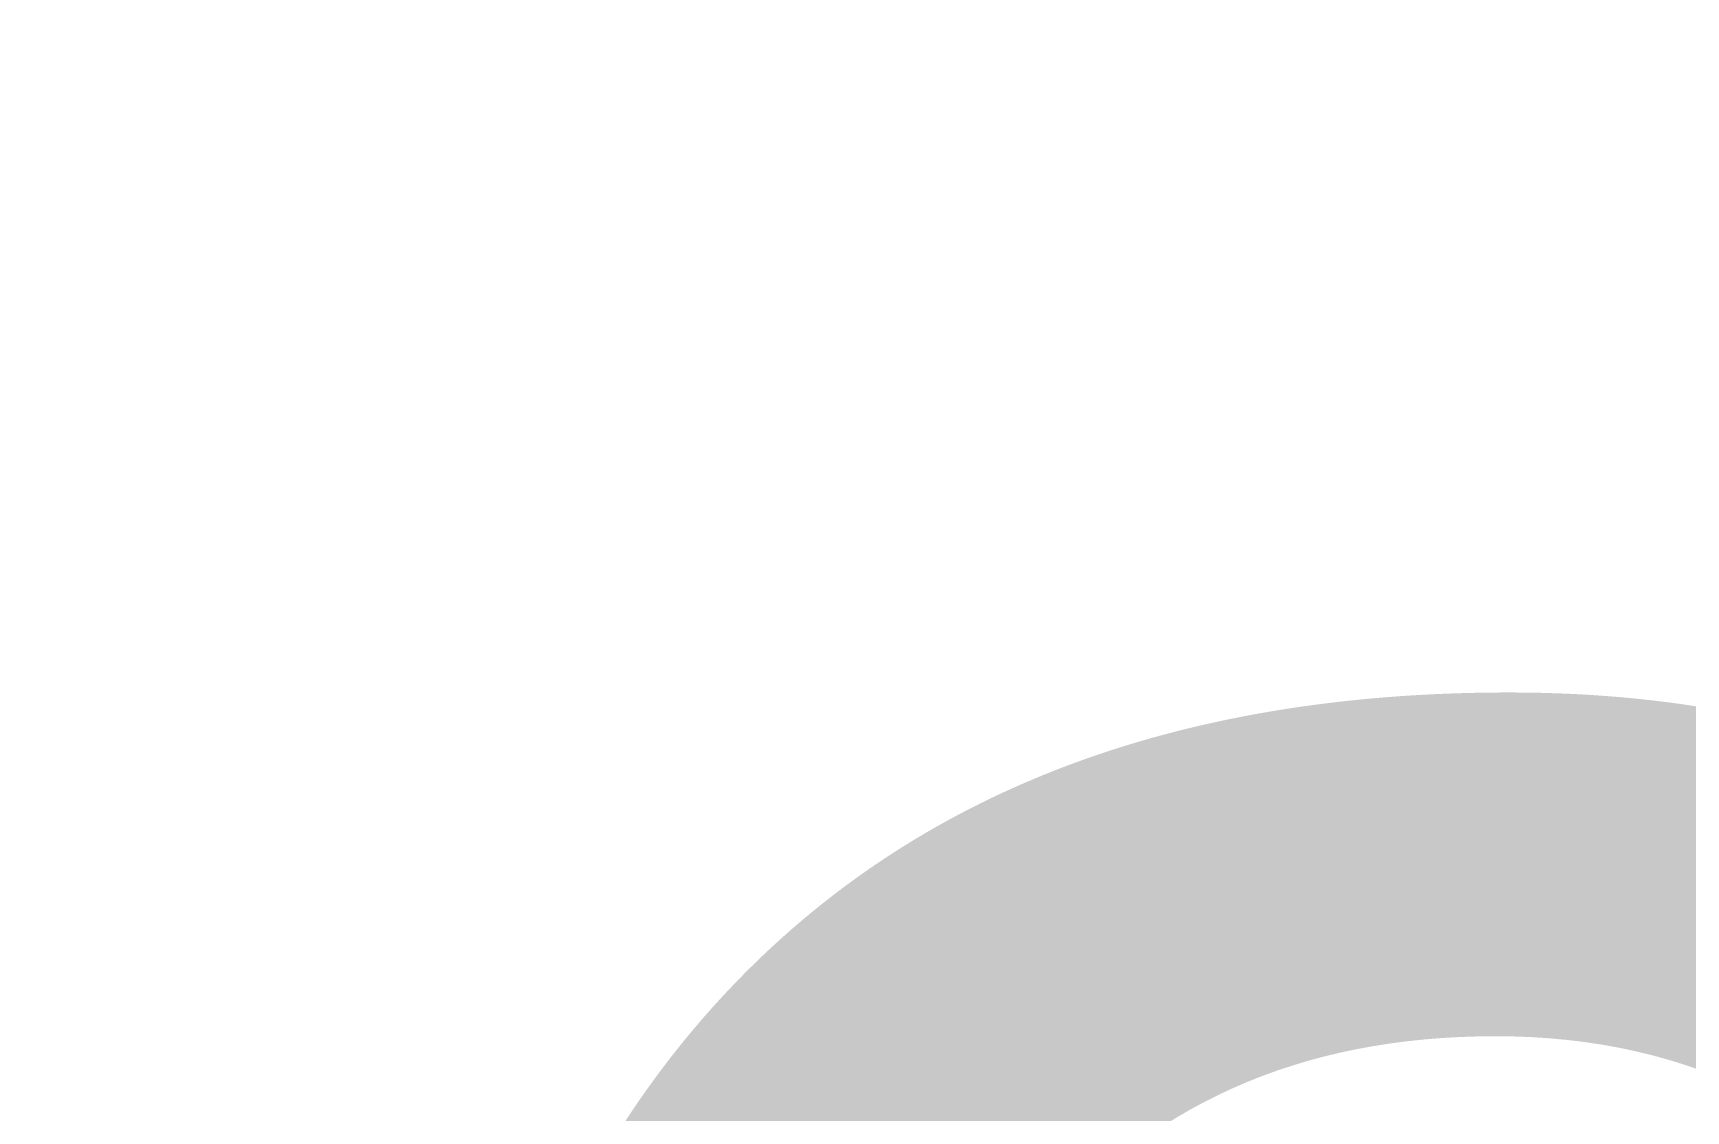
# Model space of a CAD drawing. Header units: millimetres. Extents: x -176651 to 424033, y -469666 to 486614.
# Drawn here: x 228333 to 228965, y 90341 to 90753 of the extents above; entities that cross this region are included whole.
import ezdxf
from ezdxf import colors
from ezdxf.entities.mleader import LeaderData, LeaderLine
from ezdxf.math import Vec2, Vec3

# ---------------------------------------------------------------- set-up
doc = ezdxf.new("R2010")
doc.units = ezdxf.units.MM
doc.linetypes.add('1625_West Villa$0$DASHED', pattern=[0.75, 0.5, -0.25])
for name, color, linetype in [('1625_West Villa$0$ad-Elevation 10', 8, 'Continuous'), ('1625_West Villa$0$ad-Furniture', 8, 'Continuous'), ('1625_West Villa$0$ad-Text main', 8, 'Continuous'), ('Site Levels$0$ad-Lvl-Entance road', 4, 'Continuous'), ('Site Levels$0$ad-Lvl-Plinth', 30, 'Continuous')]:
    doc.layers.add(name, color=color, linetype=linetype)
doc.layers.add('1625_West Villa$0$ad-Landscape', color=8, linetype='Continuous', lineweight=35)
doc.styles.add('1625_West Villa$0$Standard', font='calibril.ttf')
doc.styles.add('Site Levels$0$Sections_The woods Site plan_Entrances$0$Standard', font='arial.ttf')
doc.styles.add('Site Levels$0$Standard', font='arial.ttf')

# ---------------------------------------------------------------- blocks, each defined once
blk = doc.blocks.new('1625_West Villa$0$A$C7DA81DBD')
at = {"layer": '1625_West Villa$0$ad-Landscape'}
for centre, radius, start, end in [((3.8295, 8.2358), 0.3046, 17.09734, 56.39496), ((4.5666, 8.1602), 0.4767, 132.73866, 179.56243), ((3.7768, 7.9806), 0.3595, 3.05127, 66.29439), ((4.9154, 7.5892), 0.8727, 140.39412, 176.99618), ((3.367, 7.0847), 0.8955, 11.96194, 49.21126), ((4.6965, 6.7696), 0.6755, 132.16499, 188.60831), ((3.296, 6.0728), 0.9527, 6.22136, 47.73687), ((5.3667, 5.2187), 1.4762, 139.56784, 220.43216), ((3.2167, 2.8242), 1.7659, 54.46623, 125.53377)]:
    blk.add_arc(centre, radius, start, end, dxfattribs=at)
at = {"layer": '1625_West Villa$0$ad-Landscape', "color": 76}
for centre, radius, start, end in [((3.9198, 8.1602), 0.4767, 0.43757, 47.26134), ((4.6569, 8.2358), 0.3046, 123.60504, 162.90266), ((4.3393, 8.3177), 0.2274, 352.72717, 49.06653), ((4.734, 8.2718), 0.2139, 111.17004, 149.58437), ((4.5095, 8.3009), 0.2252, 6.24095, 49.15573), ((5.1488, 7.8964), 0.6057, 117.26946, 155.9728), ((4.3857, 8.2103), 0.5349, 344.79318, 24.80951), ((5.4236, 7.7088), 0.743, 111.85939, 132.96772), ((4.8845, 8.1795), 0.3417, 341.32537, 39.82068), ((5.57, 7.9995), 0.3576, 114.32176, 165.62043), ((-1.6231, 6.9281), 7.168, 9.16665, 11.24033), ((4.7095, 7.9806), 0.3595, 113.70561, 176.94873), ((3.7585, 8.0805), 0.8385, 337.72257, 15.86731), ((5.6579, 8.0252), 0.2686, 101.04015, 144.95778), ((5.2961, 8.143), 0.3429, 353.89465, 25.17772), ((6.0027, 7.6182), 0.6247, 106.91169, 148.74233), ((5.2769, 8.1248), 0.5516, 334.54713, 9.51441), ((3.571, 7.5892), 0.8727, 3.00382, 39.60588), ((6.0645, 7.8545), 0.3023, 107.3992, 143.67876), ((5.6954, 8.006), 0.3106, 341.21289, 26.18085), ((5.1163, 7.5687), 0.5704, 113.73132, 173.32768), ((3.4331, 7.9724), 1.4584, 334.44417, 4.66194), ((5.6133, 7.3648), 0.824, 118.22031, 156.78041), ((3.4587, 8.0525), 1.7654, 341.38853, 1.24523), ((5.6262, 7.6107), 0.488, 108.81739, 152.56245), ((4.4544, 8.0192), 1.0157, 324.84978, 3.01888), ((6.6876, 6.9554), 1.2047, 114.47438, 140.38238), ((4.7091, 8.2066), 1.4875, 337.29257, 354.02748), ((6.4013, 7.6097), 0.3559, 99.63085, 133.13709), ((5.9356, 7.9059), 0.4098, 336.38924, 7.6723), ((4.8224, 8), 0.9742, 298.34437, 353.53312), ((5.967, 7.1773), 0.7346, 103.90804, 139.61338), ((5.1194, 7.0847), 0.8955, 130.78874, 168.03806), ((2.5034, 7.3797), 2.0667, 355.95212, 10.67856), ((6.4826, 7.1986), 0.5806, 93.32513, 131.66362), ((5.1579, 8.0513), 1.3196, 333.78136, 348.06114), ((6.6461, 7.4492), 0.3293, 92.31458, 133.75489), ((6.3493, 7.7236), 0.2887, 325.35935, 10.9222), ((5.6481, 6.8096), 0.8684, 114.71609, 161.31222), ((3.9484, 7.4161), 1.349, 329.98702, 7.7695), ((4.7311, 7.9777), 1.408, 309.24822, 345.91322), ((6.1393, 6.872), 0.7641, 93.18845, 132.61455), ((6.8651, 7.0126), 0.6207, 93.06665, 130.22411), ((6.3717, 7.6514), 0.4606, 314.41683, 357.63522), ((6.451, 6.7588), 0.7304, 88.94937, 129.1849), ((5.2568, 7.7796), 1.2421, 311.60195, 346.47297), ((7.2889, 6.2598), 1.2814, 103.71524, 113.85648), ((6.7016, 7.45), 0.2887, 325.35935, 10.9222), ((5.1574, 6.578), 0.8735, 110.1808, 148.59513), ((1.3542, 7.3968), 3.5018, 347.99481, 0.01757), ((6.6789, 6.6789), 0.6427, 77.61453, 116.92393), ((7.2981, 6.4873), 0.863, 98.61282, 128.97622), ((6.7973, 7.325), 0.3719, 312.03902, 2.39813), ((3.7899, 6.7696), 0.6755, 351.39169, 47.83501), ((6.242, 7.2875), 0.5442, 309.31962, 1.75138), ((5.9406, 6.3342), 0.9321, 108.99145, 158.98533), ((3.7011, 7.2065), 1.9362, 322.58851, 0.26845), ((7.2685, 6.9256), 0.2744, 78.73381, 122.02457), ((7.1723, 7.1881), 0.15, 306.19039, 2.52975), ((6.2689, 6.3242), 0.8461, 98.57089, 141.50718), ((4.6847, 7.2766), 1.4626, 322.92796, 355.46028), ((5.5724, 7.5139), 1.5303, 304.25441, 342.40951), ((7.0561, 6.4073), 0.6446, 92.21829, 140.84358), ((7.448, 6.345), 0.7587, 91.41505, 126.15667), ((7.0759, 7.142), 0.3555, 304.28194, 353.79297), ((6.6453, 6.2145), 0.8207, 94.0733, 134.87713), ((5.6899, 7.0692), 0.8978, 319.49244, 357.69907), ((7.4982, 6.5625), 0.3987, 82.27272, 109.05896), ((8.9541, 6.4358), 1.4962, 159.58638, 165.44635), ((7.3314, 6.0566), 0.7945, 88.44815, 127.52814), ((6.4102, 7.0316), 0.9598, 303.44945, 349.14185), ((5.3871, 5.955), 0.9279, 108.94949, 145.08343), ((3.1329, 6.5838), 1.9834, 352.86966, 7.13034), ((7.6301, 6.3424), 0.4877, 88.40112, 129.1706), ((7.4617, 6.792), 0.186, 299.00554, 11.76376), ((5.1904, 6.0728), 0.9527, 132.26313, 173.77864), ((3.2703, 6.1305), 1.4339, 347.8862, 26.84023), ((7.6974, 6.557), 0.1679, 76.81907, 120.10983), ((7.5684, 6.6932), 0.1695, 323.72347, 9.28631), ((7.4527, 6.3645), 0.2729, 57.84483, 144.60114), ((7.1104, 6.7908), 0.5252, 291.97187, 338.1743), ((7.7906, 6.2326), 0.3785, 89.04584, 126.1809), ((7.653, 6.5755), 0.1483, 278.29705, 13.9033), ((6.5438, 5.6133), 0.9275, 90.17163, 138.26071), ((5.1997, 7.0219), 1.425, 308.22789, 340.26694), ((6.9183, 5.7635), 0.6953, 80.6567, 141.71751), ((7.8659, 6.2862), 0.1831, 77.9287, 128.85753), ((7.6564, 6.4105), 0.2388, 327.68239, 13.24524), ((6.1349, 4.9949), 1.7085, 121.62819, 159.52537), ((1.9813, 6.4773), 3.2578, 339.85746, 359.51365), ((6.0992, 5.3455), 1.1017, 99.73184, 143.96094), ((4.2559, 6.7543), 1.6882, 321.43671, 348.97151), ((6.1368, 6.6671), 0.9205, 297.11773, 346.33164), ((7.3472, 6.7299), 0.5733, 273.62657, 324.23647), ((7.5673, 5.6412), 0.7926, 71.98772, 94.43369), ((7.2453, 5.7739), 0.5438, 70.20197, 126.22103), ((6.5017, 6.5124), 0.9551, 289.25986, 346.25719), ((7.7511, 5.4727), 0.814, 72.47778, 93.23616), ((7.6374, 6.4983), 0.4369, 278.92704, 325.21519), ((3.1197, 5.2187), 1.4762, 319.56784, 40.43216), ((7.6133, 5.3885), 0.7046, 81.24696, 114.39648), ((7.032, 6.3176), 0.7268, 296.20301, 341.32918), ((7.8095, 6.1488), 0.2709, 257.55099, 346.34539), ((7.889, 5.2255), 0.8788, 77.92659, 92.99743), ((6.296, 4.8306), 1.111, 86.04844, 128.35019), ((4.7468, 6.6428), 1.7715, 307.95541, 336.59015), ((7.0559, 4.4255), 1.5025, 95.62532, 123.13317), ((6.084, 6.0559), 0.8356, 300.6803, 350.69519), ((8.0422, 5.642), 0.2788, 60.36234, 119.63766), ((7.7741, 5.4415), 0.4429, 66.56317, 113.43683), ((7.8457, 6.0428), 0.3701, 283.9638, 334.63628), ((7.1155, 6.4246), 1.0147, 288.93763, 325.3584), ((6.2483, 3.7344), 2.0521, 108.22121, 146.63555), ((3.9652, 5.8873), 1.6541, 305.14588, 352.92903), ((7.1782, 4.7914), 0.8919, 73.64007, 116.08119), ((7.6366, 5.8255), 0.508, 265.63715, 341.63434), ((7.9418, 5.2754), 0.4283, 65.59747, 107.58932), ((8.0861, 5.4186), 0.2852, 53.28378, 111.64538), ((6.3136, 6.6935), 1.5297, 280.87998, 316.84474), ((8.0493, 5.6945), 0.2126, 263.93136, 347.1466), ((6.7638, 6.4729), 1.411, 279.65865, 314.4053), ((7.5217, 4.0567), 1.4267, 80.74511, 103.04309), ((8.2336, 4.962), 0.5437, 82.71659, 112.35425), ((8.1102, 5.4817), 0.1934, 249.40402, 5.81334), ((6.5983, 2.4478), 2.8907, 91.74206, 114.32586), ((4.4256, 6.8726), 2.5892, 296.37959, 323.62907), ((7.7724, 4.425), 0.9139, 66.6856, 101.98272), ((8.226, 5.008), 0.3143, 60.83495, 98.40667), ((7.4856, 6.1097), 1.0655, 272.74788, 307.4895), ((8.049, 5.482), 0.3858, 278.11277, 328.84912), ((6.855, 3.4254), 1.7705, 80.78995, 108.93131), ((6.1575, 6.1932), 1.4152, 281.89122, 313.87774), ((7.9579, 4.4477), 0.678, 65.29475, 98.44427), ((8.1073, 5.2776), 0.3477, 259.21259, 336.08162), ((8.3332, 4.9205), 0.2348, 66.95459, 113.04541), ((7.2489, 3.5572), 1.5293, 69.60798, 99.92697), ((7.5317, 5.8952), 1.0932, 263.82806, 310.47833), ((6.7496, 6.5533), 1.8728, 270.64954, 303.44704), ((8.1111, 4.4224), 0.5263, 65.03704, 102.60876), ((8.2497, 5.034), 0.2144, 255.31026, 332.80649), ((8.3332, 4.8095), 0.1658, 49.71676, 100.64559), ((7.8235, 5.5204), 0.8033, 269.21022, 309.38588), ((6.0964, 3.2564), 1.5896, 54.65742, 92.19306), ((7.4767, 4.0338), 0.7603, 55.7746, 95.87942), ((8.2336, 4.8764), 0.2383, 256.99707, 338.77188), ((8.2643, 3.9243), 0.8867, 77.52959, 94.45848), ((6.9654, 6.369), 1.9478, 273.73964, 298.81783), ((8.0039, 4.1038), 0.5674, 66.95643, 100.10595), ((8.7302, 5.8842), 1.2847, 251.99953, 258.36281), ((5.2696, 2.8242), 1.7659, 54.46623, 125.53377), ((7.8596, 4.946), 0.4865, 264.42972, 318.86104), ((7.2952, 5.8812), 1.72, 306.4839, 313.12995), ((6.1066, 7.2881), 2.8823, 268.28266, 288.38947), ((8.4407, 5.1943), 0.7339, 243.98295, 273.57108), ((6.5963, 3.0856), 1.4234, 55.68031, 82.95803), ((7.4839, 3.4893), 1.0093, 49.89452, 88.74382), ((8.1698, 4.7907), 0.4565, 253.76314, 313.91182), ((8.2894, 4.1546), 0.224, 28.43363, 74.68909)]:
    blk.add_arc(centre, radius, start, end, dxfattribs=at)
blk = doc.blocks.new('1625_West Villa$0$A$C279134A6')
at = {"layer": '1625_West Villa$0$ad-Landscape', "linetype": 'Continuous'}
for p, q in [((596, 149.1), (611.8, 82.3)), ((468.4, 120), (464.3, 27.7)), ((448.3, 72.2), (421.5, 17.4))]:
    blk.add_line(p, q, dxfattribs=at)
for points in [[(449.9, 243.5), (588.1, 169.8), (635.9, 99.7)], [(632.1, 117.3), (630.8, 114.2)], [(636.8, 116.2), (634.1, 115.2), (630.8, 114.2)], [(170.6, 113.9), (170.1, 113.6), (169.7, 113.3), (169.3, 113), (168.9, 112.7), (168.5, 112.3), (168.1, 112), (167.8, 111.7), (167.5, 111.3), (167.3, 110.9), (167, 110.5), (166.9, 110.1), (166.8, 109.6), (166.7, 109.1), (166.7, 108.5), (166.8, 107.8), (167, 107), (167.2, 106.2), (167.6, 105.1), (168.2, 103.9), (168.9, 102.4), (169.8, 100.7), (171, 98.6), (172.5, 96.1), (174.3, 93.2)], [(170.6, 113.9), (172, 113.8), (173.2, 113.6), (174.2, 113.5), (175, 113.2), (175.6, 113), (176.1, 112.8), (176.6, 112.5), (176.9, 112.2), (177.2, 111.9), (177.5, 111.5), (177.8, 111.1), (178, 110.7), (178.1, 110.2), (178.2, 109.6), (178.3, 108.9), (178.2, 108.1), (178.2, 107.2), (178, 106.1), (177.7, 104.8), (177.3, 103.2), (176.8, 101.4), (176.1, 99.1), (175.3, 96.4), (174.3, 93.2)], [(527.1, 98.3), (526.4, 97.9), (525.7, 97.6), (525, 97.3), (524.4, 97), (523.7, 96.8), (523, 96.6), (522.4, 96.4), (521.7, 96.3), (521.1, 96.2), (520.5, 96.2), (519.8, 96.3), (519.2, 96.5), (518.5, 96.8), (517.7, 97.2), (517, 97.8), (516.1, 98.5), (515.2, 99.4), (514.2, 100.6), (513.2, 102), (512, 103.9), (510.6, 106.1), (509.1, 108.8), (507.5, 112.1), (505.7, 116)], [(527.1, 98.3), (527.9, 100.1), (528.5, 101.7), (528.9, 103), (529.2, 104.1), (529.4, 105.1), (529.4, 105.9), (529.3, 106.6), (529.2, 107.2), (529.1, 107.9), (528.8, 108.5), (528.5, 109), (528.1, 109.6), (527.6, 110.1), (526.9, 110.6), (526.1, 111.1), (525.1, 111.7), (523.9, 112.2), (522.5, 112.7), (520.8, 113.2), (518.7, 113.7), (516.2, 114.3), (513.2, 114.8), (509.7, 115.4), (505.7, 116)], [(249.6, 103.8), (249.1, 103.5), (248.7, 103.2), (248.3, 102.8), (247.8, 102.5), (247.5, 102.2), (247.1, 101.8), (246.8, 101.5), (246.5, 101.1), (246.2, 100.8), (246, 100.4), (245.8, 99.9), (245.7, 99.5), (245.7, 98.9), (245.7, 98.3), (245.8, 97.7), (246, 96.9), (246.2, 96), (246.6, 95), (247.1, 93.7), (247.9, 92.3), (248.8, 90.5), (250, 88.4), (251.5, 86), (253.3, 83.1)], [(249.6, 103.8), (251, 103.6), (252.2, 103.5), (253.2, 103.3), (253.9, 103.1), (254.6, 102.9), (255.1, 102.6), (255.5, 102.3), (255.9, 102), (256.2, 101.7), (256.5, 101.4), (256.8, 101), (257, 100.5), (257.1, 100), (257.2, 99.4), (257.2, 98.7), (257.2, 98), (257.1, 97), (257, 96), (256.7, 94.7), (256.3, 93.1), (255.8, 91.2), (255.1, 88.9), (254.3, 86.3), (253.3, 83.1)], [(283.7, 57), (282.5, 57.8), (281.5, 58.4), (280.6, 58.9), (279.9, 59.3), (279.3, 59.5), (278.7, 59.7), (278.2, 59.7), (277.7, 59.7), (277.3, 59.7), (276.8, 59.6), (276.4, 59.5), (276, 59.3), (275.5, 59), (275, 58.6), (274.6, 58.1), (274.1, 57.5), (273.5, 56.8), (273, 55.8), (272.3, 54.7), (271.6, 53.2), (270.8, 51.4), (269.8, 49.3), (268.7, 46.7), (267.4, 43.6)], [(283.7, 57), (283.8, 56.4), (283.9, 55.9), (284.1, 55.4), (284.1, 54.9), (284.2, 54.4), (284.3, 53.9), (284.3, 53.4), (284.3, 53), (284.2, 52.5), (284.2, 52.1), (284, 51.6), (283.8, 51.2), (283.5, 50.8), (283.1, 50.3), (282.6, 49.8), (281.9, 49.4), (281.2, 48.9), (280.2, 48.3), (279, 47.8), (277.5, 47.1), (275.6, 46.4), (273.4, 45.6), (270.7, 44.7), (267.4, 43.6)], [(500.6, 55.6), (499.4, 56.4), (498.4, 57.1), (497.5, 57.6), (496.8, 57.9), (496.2, 58.2), (495.6, 58.3), (495.1, 58.4), (494.6, 58.4), (494.2, 58.4), (493.8, 58.3), (493.3, 58.1), (492.9, 57.9), (492.4, 57.6), (492, 57.2), (491.5, 56.8), (491, 56.1), (490.5, 55.4), (489.9, 54.5), (489.2, 53.3), (488.5, 51.8), (487.7, 50.1), (486.7, 47.9), (485.6, 45.3), (484.3, 42.3)], [(500.6, 55.6), (500.7, 55.1), (500.9, 54.5), (501, 54), (501.1, 53.5), (501.1, 53), (501.2, 52.5), (501.2, 52), (501.2, 51.6), (501.2, 51.1), (501.1, 50.7), (500.9, 50.3), (500.7, 49.8), (500.4, 49.4), (500, 48.9), (499.5, 48.5), (498.8, 48), (498.1, 47.5), (497.1, 47), (495.9, 46.4), (494.4, 45.7), (492.6, 45), (490.3, 44.2), (487.6, 43.3), (484.3, 42.3)], [(420.1, 36.7), (419, 37.5), (418, 38.1), (417.1, 38.6), (416.4, 39), (415.7, 39.2), (415.2, 39.4), (414.7, 39.4), (414.2, 39.4), (413.7, 39.4), (413.3, 39.3), (412.9, 39.2), (412.4, 39), (412, 38.7), (411.5, 38.3), (411, 37.8), (410.5, 37.2), (410, 36.5), (409.4, 35.5), (408.8, 34.4), (408.1, 32.9), (407.2, 31.1), (406.3, 29), (405.2, 26.4), (403.9, 23.3)], [(420.1, 36.7), (420.3, 36.1), (420.4, 35.6), (420.5, 35.1), (420.6, 34.6), (420.7, 34.1), (420.7, 33.6), (420.8, 33.1), (420.8, 32.7), (420.7, 32.2), (420.6, 31.8), (420.5, 31.3), (420.2, 30.9), (419.9, 30.5), (419.5, 30), (419, 29.5), (418.4, 29.1), (417.6, 28.6), (416.7, 28), (415.5, 27.5), (414, 26.8), (412.1, 26.1), (409.9, 25.3), (407.1, 24.4), (403.9, 23.3)], [(350.3, 13.3), (349.1, 14.1), (348.1, 14.8), (347.2, 15.3), (346.5, 15.6), (345.9, 15.9), (345.3, 16), (344.8, 16.1), (344.3, 16.1), (343.9, 16.1), (343.4, 16), (343, 15.9), (342.5, 15.7), (342.1, 15.4), (341.6, 15), (341.2, 14.5), (340.7, 13.9), (340.1, 13.1), (339.6, 12.2), (338.9, 11), (338.2, 9.6), (337.4, 7.8), (336.4, 5.6), (335.3, 3.1), (334, 0)], [(350.3, 13.3), (350.4, 12.8), (350.5, 12.3), (350.7, 11.7), (350.7, 11.2), (350.8, 10.7), (350.9, 10.3), (350.9, 9.8), (350.9, 9.3), (350.8, 8.9), (350.8, 8.4), (350.6, 8), (350.4, 7.6), (350.1, 7.1), (349.7, 6.7), (349.2, 6.2), (348.5, 5.7), (347.8, 5.2), (346.8, 4.7), (345.6, 4.1), (344.1, 3.5), (342.2, 2.8), (340, 1.9), (337.3, 1), (334, 0)]]:
    blk.add_lwpolyline(points, dxfattribs=at)
for centre, radius, start, end in [((538.9, 137.6), 338.7, 144.528, 186.2468), ((-226.1, 96.2), 464.8, 358.3377, 17.8186), ((1454.7, -128.4), 1021, 160.9443, 171.6517), ((391.6, 153.2), 155.4, 300.8041, 6.6856), ((77.9, 92.1), 147.4, 358.9379, 30.6247), ((640.2, -258.1), 464.8, 121.6227, 141.1035), ((681.5, 59.5), 295.6, 164.6527, 187.9404), ((653.3, 158.9), 110.4, 194.2876, 234.1159), ((609.3, 98.7), 67.9, 171.7576, 223.6802), ((434.9, -0.7), 89, 126.6105, 165.0455)]:
    blk.add_arc(centre, radius, start, end, dxfattribs=at)
blk = doc.blocks.new('1625_West Villa$0$zw$DAD3')
at = {"transparency": 33554610}
h = blk.add_hatch(dxfattribs=at)
h.set_pattern_fill('DOTS', color=35, scale=20, angle=360)
h.set_pattern_definition([(360, (-800139.518, 271344.397), (15.875, 31.75), [0, -31.75])])
h.paths.add_polyline_path([(450, -2530), (2915, -2530), (2915, -450), (450, -450)])
at = {"layer": '1625_West Villa$0$ad-Elevation 10', "linetype": '1625_West Villa$0$DASHED'}
for points in [[(2193.33, 0), (2193.33, -2980)], [(2293.33, 0), (2293.33, -2980)], [(0, -943.33), (3365, -943.33)], [(0, -1043.33), (3365, -1043.33)]]:
    blk.add_lwpolyline(points, dxfattribs=at)
at = {"xscale": 95.10164028446887, "yscale": 95.10164028446887, "zscale": 95.10164028446887, "rotation": 359.9999999999999}
blk.add_blockref('1625_West Villa$0$A$C7DA81DBD', (1592.07, -1603.96), dxfattribs=at)
at = {"layer": '1625_West Villa$0$ad-Landscape', "xscale": -0.5272785422807036, "yscale": 0.5272785422807036, "zscale": 0.5272785422807036, "rotation": 180}
blk.add_blockref('1625_West Villa$0$A$C279134A6', (1999.14, -1138.35), dxfattribs=at)
at = {"layer": '1625_West Villa$0$ad-Text main', "insert": (1759.1, -1302.07), "char_height": 150, "width": 1547.8425, "attachment_point": 5, "style": '1625_West Villa$0$Standard', "bg_fill": 2}
blk.add_mtext("13'-9'' x 12'-10''", dxfattribs=at)
blk = doc.blocks.new('1625_West Villa$0$zw$66EE')
at = {"layer": '1625_West Villa$0$ad-Furniture', "rotation": 359.9999999999997}
blk.add_blockref('1625_West Villa$0$zw$DAD3', (3610, 8185), dxfattribs=at)
blk = doc.blocks.new('1625_West Villa')
at = {"layer": '1625_West Villa$0$ad-Furniture'}
blk.add_blockref('1625_West Villa$0$zw$66EE', (0, 0), dxfattribs=at)
blk = doc.blocks.new("All Plot's Villa Plans")
at = {"ltscale": 5}
blk.add_blockref('1625_West Villa', (222742.28, 83354.9), dxfattribs=at)
blk = doc.blocks.new('Site Levels$0$zw$63CD')
at = {"layer": 'Site Levels$0$ad-Lvl-Plinth', "insert": (236117.3, -9580.67), "char_height": 1269.9849, "width": 5416.267, "attachment_point": 5, "style": 'Site Levels$0$Sections_The woods Site plan_Entrances$0$Standard', "bg_fill": 19, "box_fill_scale": 1.5, "bg_fill_color": 257, "bg_fill_transparency": 0}
blk.add_mtext('\\pxt4;498.32', dxfattribs=at)
blk = doc.blocks.new('Site Levels$0$zw$1B0B')
at = {"layer": 'Site Levels$0$ad-Lvl-Entance road'}
ml = blk.add_multileader_mtext('Standard', dxfattribs=at)
ml.set_content('{\\fArial|b1|i0|c0|p34;497.57}', color=256, style='Site Levels$0$Standard')
ml.set_leader_properties()
ml.build(insert=Vec2(0, 0))
ml.multileader.update_dxf_attribs({"has_text_frame": 1, "arrow_head_size": 1219.19, "scale": 12})
ctx = ml.context
ctx.base_point, ctx.scale, ctx.char_height, ctx.arrow_head_size, ctx.landing_gap_size, ctx.plane_origin = Vec3(215314.53, -9726.37), 12, 1219.1855, 1219.19, 609.59, Vec3(213475.25, -5006.15)
notes = []
notes.append((ctx, [(0, (1, 1, 0), (214469.55, -9726.37), (1, 0), 844.97, [(0, [(213475.25, -5006.15)], 0, [])])]))
ctx.mtext.insert, ctx.mtext.width, ctx.mtext.defined_height, ctx.mtext.flow_direction = Vec3(215924.12, -9105.97), 5138.4893, 1392.36, 5
ctx.mtext.has_bg_fill, ctx.mtext.bg_color, ctx.mtext.bg_scale_factor, ctx.mtext.bg_transparency, ctx.mtext.use_window_bg_color = 1, -1027028792, 1.5, 0, 1
for ctx, leaders in notes:
    for number, flags, end, landing, length, lines in leaders:
        leader = LeaderData()
        leader.index, (leader.has_last_leader_line, leader.has_dogleg_vector, leader.attachment_direction) = number, flags
        leader.last_leader_point, leader.dogleg_vector, leader.dogleg_length = Vec3(end), Vec3(landing), length
        for number, points, colour, breaks in lines:
            line = LeaderLine()
            line.index, line.vertices, line.color, line.breaks = number, Vec3.list(points), colors.encode_raw_color(colour), breaks
            leader.lines.append(line)
        ctx.leaders.append(leader)
blk = doc.blocks.new('Site Levels')
at = {"layer": 'Site Levels$0$ad-Lvl-Entance road', "ltscale": 5}
blk.add_blockref('Site Levels$0$zw$1B0B', (-5982.94, 99418.55), dxfattribs=at)
at = {"layer": 'Site Levels$0$ad-Lvl-Plinth', "ltscale": 5}
blk.add_blockref('Site Levels$0$zw$63CD', (-5982.94, 99418.55), dxfattribs=at)

msp = doc.modelspace()

# ---------------------------------------------------------------- block references
at = {"ltscale": 5}
msp.add_blockref("All Plot's Villa Plans", (0, 0), dxfattribs=at)

# ---------------------------------------------------------------- next in the draw order: block references
msp.add_blockref('Site Levels', (0, 0), dxfattribs=at)

doc.saveas('drawing.dxf')
